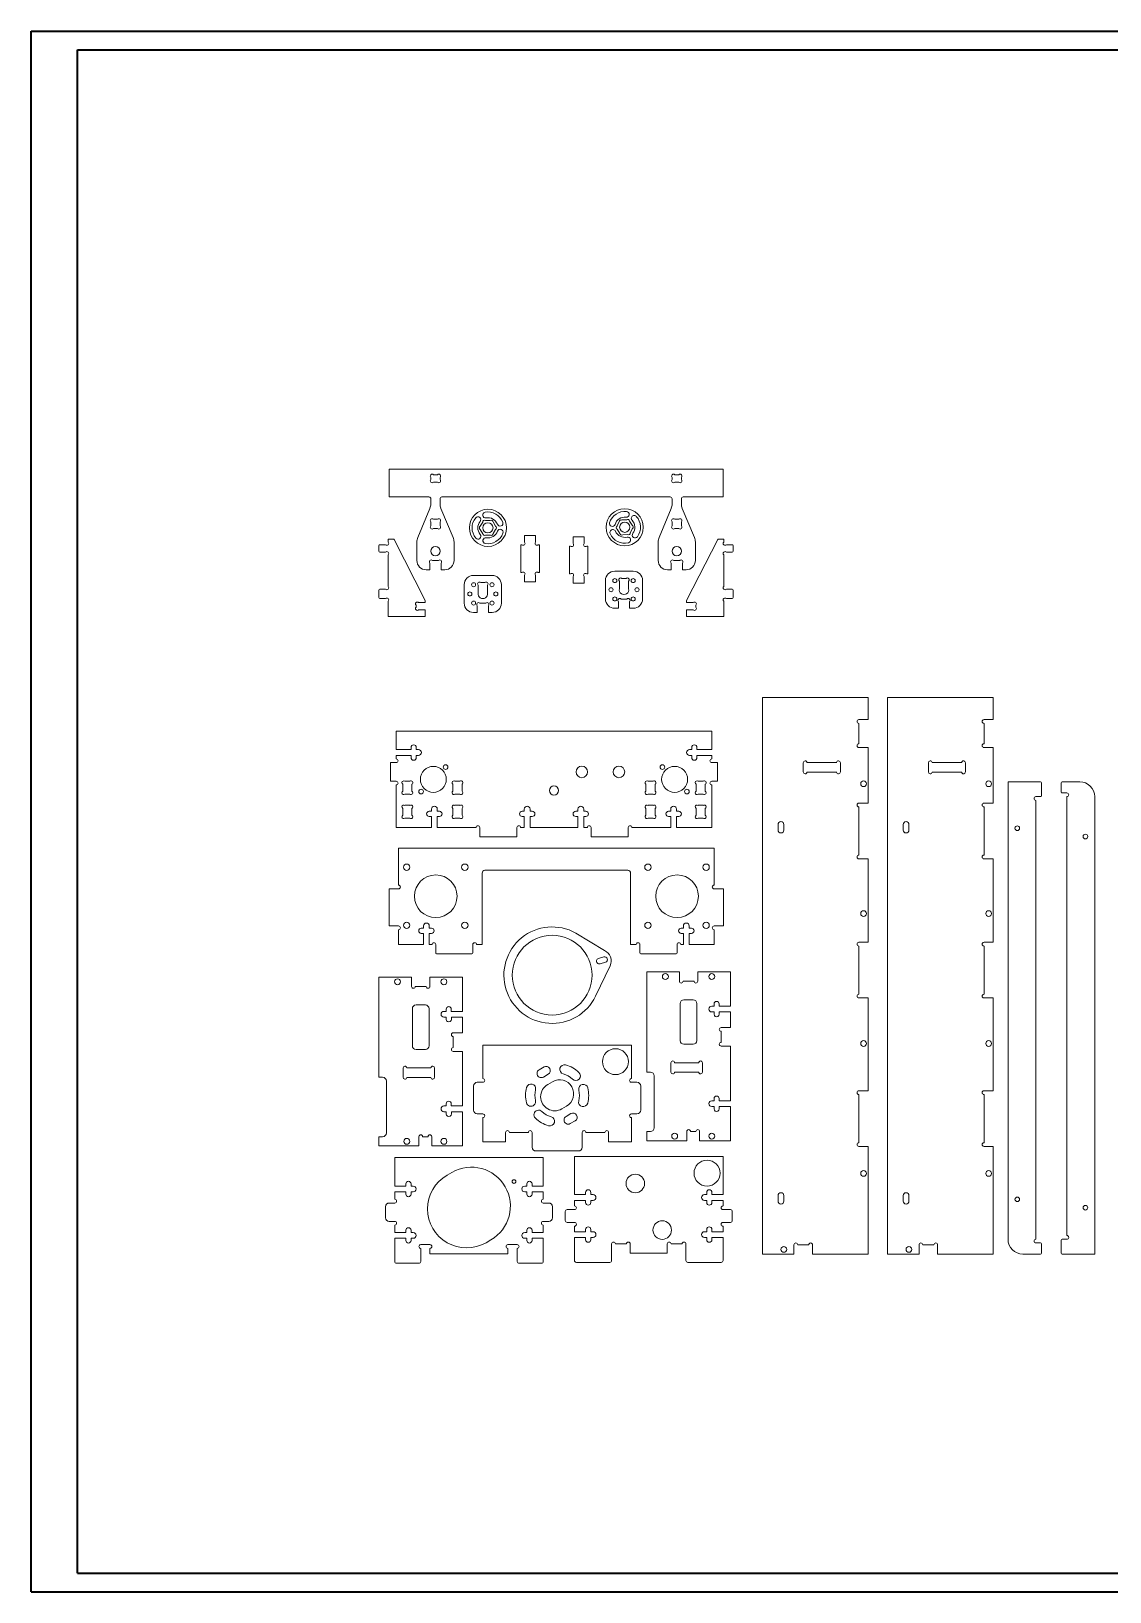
# Model space of a CAD drawing. Header units: millimetres. Extents: x 0 to 1189, y 0 to 841.
# Drawn here: x 0 to 581, y 0 to 841 of the extents above; entities that cross this region are included whole.
import ezdxf

# ---------------------------------------------------------------- set-up
doc = ezdxf.new("R2010")
doc.units = ezdxf.units.MM

msp = doc.modelspace()

# ---------------------------------------------------------------- linework, layer by layer
at = {"color": 7, "linetype": 'Continuous', "lineweight": 40}
for p, q in [((0.08, 0.21), (0.08, 841.21)), ((0.08, 841.21), (1189.08, 841.21)), ((25.08, 10.21), (25.08, 831.21)), ((25.08, 831.21), (1179.08, 831.21)), ((25.08, 10.21), (1179.08, 10.21)), ((0.08, 0.21), (1189.08, 0.21))]:
    msp.add_line(p, q, dxfattribs=at)
at = {"color": 7, "linetype": 'Continuous', "lineweight": 15}
for p, q in [((192.84, 605.2), (192.84, 590.2)), ((372.84, 605.2), (192.84, 605.2)), ((215.34, 600.79), (215.34, 599.61)), ((218.93, 602.2), (216.75, 602.2)), ((216.75, 598.2), (218.93, 598.2)), ((220.34, 599.61), (220.34, 600.79)), ((345.34, 600.79), (345.34, 599.61)), ((348.93, 602.2), (346.75, 602.2)), ((346.75, 598.2), (348.93, 598.2)), ((350.34, 599.61), (350.34, 600.79)), ((372.84, 590.2), (372.84, 605.2)), ((192.84, 590.2), (214.34, 590.2)), ((215.34, 586.4), (215.34, 589.2)), ((220.34, 589.2), (220.34, 586.4)), ((221.34, 590.2), (344.34, 590.2)), ((345.34, 586.4), (345.34, 589.2)), ((350.34, 589.2), (350.34, 586.4)), ((351.34, 590.2), (372.84, 590.2)), ((208.3, 568.31), (214.88, 584.09)), ((220.8, 584.09), (227.38, 568.31)), ((338.3, 568.31), (344.88, 584.09)), ((350.8, 584.09), (357.38, 568.31)), ((215.34, 576.76), (215.34, 574.64)), ((218.9, 578.2), (216.78, 578.2)), ((216.78, 573.2), (218.9, 573.2)), ((220.34, 574.64), (220.34, 576.76)), ((243.28, 576.69), (241.98, 574.41)), ((242, 572.68), (243.33, 570.42)), ((247.39, 577.59), (244.77, 577.57)), ((250.22, 574.48), (248.89, 576.74)), ((248.94, 570.47), (250.24, 572.75)), ((316.81, 576.85), (315.64, 574.52)), ((315.74, 572.79), (317.17, 570.6)), ((320.88, 577.96), (318.26, 577.81)), ((323.86, 574.99), (322.42, 577.18)), ((322.78, 570.92), (323.96, 573.26)), ((345.34, 576.76), (345.34, 574.64)), ((348.9, 578.2), (346.78, 578.2)), ((346.78, 573.2), (348.9, 573.2)), ((350.34, 574.64), (350.34, 576.76)), ((187.38, 560.98), (187.38, 563.98)), ((187.88, 564.48), (190.96, 564.48)), ((192.38, 565.9), (192.38, 567.48)), ((192.38, 567.48), (195.07, 567.48)), ((195.52, 567.21), (212.38, 534.48)), ((207.84, 566), (207.84, 556)), ((227.84, 556), (227.84, 566)), ((244.83, 569.57), (247.45, 569.59)), ((263.82, 564.45), (264.41, 564.45)), ((263.82, 549.45), (263.82, 564.45)), ((265.82, 565.87), (265.82, 569.45)), ((265.82, 569.45), (271.82, 569.45)), ((271.82, 569.45), (271.82, 565.87)), ((273.24, 564.45), (273.82, 564.45)), ((273.82, 564.45), (273.82, 549.45)), ((289.97, 563.75), (289.97, 548.75)), ((290.55, 563.75), (289.97, 563.75)), ((291.97, 568.75), (291.97, 565.17)), ((297.97, 568.75), (291.97, 568.75)), ((297.97, 565.17), (297.97, 568.75)), ((299.97, 563.75), (299.38, 563.75)), ((299.97, 548.75), (299.97, 563.75)), ((318.72, 569.82), (321.34, 569.97)), ((337.84, 566), (337.84, 556)), ((369.99, 567.21), (353.13, 534.48)), ((357.84, 556), (357.84, 566)), ((373.13, 567.48), (370.44, 567.48)), ((373.13, 565.9), (373.13, 567.48)), ((377.63, 564.48), (374.54, 564.48)), ((378.13, 560.98), (378.13, 563.98)), ((190.96, 560.48), (187.88, 560.48)), ((192.38, 541.9), (192.38, 559.07)), ((216.25, 556), (219.43, 556)), ((346.25, 556), (349.43, 556)), ((373.13, 541.9), (373.13, 559.07)), ((374.54, 560.48), (377.63, 560.48)), ((212.84, 551), (214.84, 551)), ((214.84, 551), (214.84, 554.59)), ((220.84, 554.59), (220.84, 551)), ((220.84, 551), (222.84, 551)), ((238.35, 547.98), (248.35, 547.98)), ((264.41, 549.45), (263.82, 549.45)), ((265.82, 544.45), (265.82, 548.04)), ((271.82, 548.04), (271.82, 544.45)), ((273.82, 549.45), (273.24, 549.45)), ((289.97, 548.75), (290.55, 548.75)), ((291.97, 547.34), (291.97, 543.75)), ((297.97, 543.75), (297.97, 547.34)), ((299.38, 548.75), (299.97, 548.75)), ((314.41, 550.21), (324.41, 550.21)), ((342.84, 551), (344.84, 551)), ((344.84, 551), (344.84, 554.59)), ((350.84, 554.59), (350.84, 551)), ((350.84, 551), (352.84, 551)), ((187.38, 535.98), (187.38, 539.98)), ((187.88, 540.48), (190.96, 540.48)), ((233.35, 532.98), (233.35, 542.98)), ((240.85, 542.67), (240.85, 538.49)), ((244.44, 544.08), (242.27, 544.08)), ((245.85, 538.49), (245.85, 542.67)), ((253.35, 542.98), (253.35, 532.98)), ((271.82, 544.45), (265.82, 544.45)), ((291.97, 543.75), (297.97, 543.75)), ((309.41, 535.21), (309.41, 545.21)), ((316.91, 544.9), (316.91, 540.71)), ((320.5, 546.31), (318.33, 546.31)), ((321.91, 540.71), (321.91, 544.9)), ((329.41, 545.21), (329.41, 535.21)), ((377.63, 540.48), (374.54, 540.48)), ((378.13, 535.98), (378.13, 539.98)), ((190.96, 535.48), (187.88, 535.48)), ((192.38, 525.78), (192.38, 534.07)), ((207.38, 530.8), (207.38, 531.87)), ((208.79, 533.28), (212.38, 533.28)), ((212.38, 534.48), (212.38, 533.28)), ((240.35, 531.57), (240.35, 527.98)), ((244.94, 532.98), (241.77, 532.98)), ((246.35, 527.98), (246.35, 531.57)), ((316.41, 530.21), (314.41, 530.21)), ((316.41, 533.8), (316.41, 530.21)), ((321, 535.21), (317.83, 535.21)), ((322.41, 530.21), (322.41, 533.8)), ((324.41, 530.21), (322.41, 530.21)), ((353.13, 534.48), (353.13, 533.28)), ((356.72, 533.28), (353.13, 533.28)), ((358.13, 530.8), (358.13, 531.87)), ((373.13, 525.78), (373.13, 534.07)), ((374.54, 535.48), (377.63, 535.48)), ((192.38, 525.78), (212.38, 525.78)), ((208.79, 529.38), (212.38, 529.38)), ((212.38, 529.38), (212.38, 525.78)), ((240.35, 527.98), (238.35, 527.98)), ((248.35, 527.98), (246.35, 527.98)), ((353.13, 529.38), (353.13, 525.78)), ((356.72, 529.38), (353.13, 529.38)), ((373.13, 525.78), (353.13, 525.78)), ((393.97, 482.21), (393.97, 182.21)), ((450.97, 482.21), (393.97, 482.21)), ((450.97, 470.21), (450.97, 482.21)), ((461.36, 482.21), (461.36, 182.21)), ((518.36, 482.21), (461.36, 482.21)), ((518.36, 470.21), (518.36, 482.21)), ((196.7, 464.04), (196.7, 454.04)), ((366.7, 464.04), (196.7, 464.04)), ((366.7, 454.04), (366.7, 464.04)), ((450.97, 470.21), (445.97, 470.21)), ((445.97, 468.21), (445.97, 457.21)), ((518.36, 470.21), (513.36, 470.21)), ((513.36, 468.21), (513.36, 457.21)), ((204.7, 455.24), (204.7, 454.04)), ((207.5, 454.04), (207.5, 455.24)), ((355.9, 455.24), (355.9, 454.04)), ((358.7, 454.04), (358.7, 455.24)), ((445.97, 455.21), (450.97, 455.21)), ((450.97, 425.21), (450.97, 455.21)), ((513.36, 455.21), (518.36, 455.21)), ((518.36, 425.21), (518.36, 455.21)), ((193.7, 447.04), (193.7, 437.04)), ((196.7, 447.04), (193.7, 447.04)), ((204.7, 454.04), (196.7, 454.04)), ((196.7, 450.94), (196.7, 449.04)), ((196.7, 450.94), (204.7, 450.94)), ((204.7, 450.94), (204.7, 449.74)), ((208.7, 454.04), (207.5, 454.04)), ((207.5, 449.74), (207.5, 450.94)), ((207.5, 450.94), (208.7, 450.94)), ((355.9, 454.04), (354.7, 454.04)), ((354.7, 450.94), (355.9, 450.94)), ((355.9, 450.94), (355.9, 449.74)), ((366.7, 454.04), (358.7, 454.04)), ((358.7, 449.74), (358.7, 450.94)), ((358.7, 450.94), (366.7, 450.94)), ((366.7, 449.04), (366.7, 450.94)), ((369.7, 447.04), (366.7, 447.04)), ((369.7, 437.04), (369.7, 447.04)), ((415.97, 447.01), (415.97, 442.01)), ((433.98, 447.11), (417.97, 447.11)), ((435.97, 442.01), (435.97, 447.01)), ((483.36, 447.01), (483.36, 442.01)), ((501.36, 447.11), (485.35, 447.11)), ((503.36, 442.01), (503.36, 447.01)), ((417.97, 441.91), (433.98, 441.91)), ((485.35, 441.91), (501.36, 441.91)), ((193.7, 437.04), (196.7, 437.04)), ((196.7, 435.04), (196.7, 412.04)), ((200.2, 431.66), (200.2, 435.41)), ((201.36, 437.04), (204.04, 437.04)), ((204.04, 430.04), (201.36, 430.04)), ((205.2, 435.41), (205.2, 431.66)), ((227.2, 431.66), (227.2, 435.41)), ((228.36, 437.04), (231.04, 437.04)), ((231.04, 430.04), (228.36, 430.04)), ((232.2, 435.41), (232.2, 431.66)), ((331.2, 431.66), (331.2, 435.41)), ((332.36, 437.04), (335.04, 437.04)), ((335.04, 430.04), (332.36, 430.04)), ((336.2, 435.41), (336.2, 431.66)), ((358.2, 431.66), (358.2, 435.41)), ((359.36, 437.04), (362.04, 437.04)), ((362.04, 430.04), (359.36, 430.04)), ((363.2, 435.41), (363.2, 431.66)), ((366.7, 437.04), (369.7, 437.04)), ((366.7, 412.04), (366.7, 435.04)), ((543.79, 436.71), (526.29, 436.71)), ((526.29, 436.71), (526.29, 190.21)), ((544.29, 429.21), (544.29, 436.21)), ((554.97, 436.21), (554.97, 431.21)), ((564.97, 436.71), (555.47, 436.71)), ((555.47, 430.71), (557.97, 430.71)), ((200.2, 418.66), (200.2, 422.41)), ((201.36, 424.04), (204.04, 424.04)), ((205.2, 422.41), (205.2, 418.66)), ((215.7, 420.84), (214.5, 420.84)), ((215.7, 422.04), (215.7, 420.84)), ((218.8, 420.84), (218.8, 422.04)), ((220, 420.84), (218.8, 420.84)), ((227.2, 418.66), (227.2, 422.41)), ((228.36, 424.04), (231.04, 424.04)), ((232.2, 422.41), (232.2, 418.66)), ((265.7, 420.84), (264.5, 420.84)), ((265.7, 422.04), (265.7, 420.84)), ((268.8, 420.84), (268.8, 422.04)), ((270, 420.84), (268.8, 420.84)), ((294.6, 420.84), (293.4, 420.84)), ((294.6, 422.04), (294.6, 420.84)), ((297.7, 420.84), (297.7, 422.04)), ((298.9, 420.84), (297.7, 420.84)), ((331.2, 418.66), (331.2, 422.41)), ((332.36, 424.04), (335.04, 424.04)), ((336.2, 422.41), (336.2, 418.66)), ((344.6, 420.84), (343.4, 420.84)), ((344.6, 422.04), (344.6, 420.84)), ((347.7, 420.84), (347.7, 422.04)), ((348.9, 420.84), (347.7, 420.84)), ((358.2, 418.66), (358.2, 422.41)), ((359.36, 424.04), (362.04, 424.04)), ((363.2, 422.41), (363.2, 418.66)), ((450.97, 425.21), (445.97, 425.21)), ((445.97, 423.21), (445.97, 397.21)), ((518.36, 425.21), (513.36, 425.21)), ((513.36, 423.21), (513.36, 397.21)), ((541.29, 428.71), (543.79, 428.71)), ((541.29, 190.21), (541.29, 426.71)), ((557.97, 428.71), (557.97, 192.21)), ((572.97, 182.21), (572.97, 428.71)), ((204.04, 417.04), (201.36, 417.04)), ((214.5, 418.04), (215.7, 418.04)), ((215.7, 418.04), (215.7, 412.04)), ((218.8, 412.04), (218.8, 418.04)), ((218.8, 418.04), (220, 418.04)), ((231.04, 417.04), (228.36, 417.04)), ((264.5, 418.04), (265.7, 418.04)), ((265.7, 418.04), (265.7, 412.04)), ((268.8, 412.04), (268.8, 418.04)), ((268.8, 418.04), (270, 418.04)), ((293.4, 418.04), (294.6, 418.04)), ((294.6, 418.04), (294.6, 412.04)), ((297.7, 412.04), (297.7, 418.04)), ((297.7, 418.04), (298.9, 418.04)), ((335.04, 417.04), (332.36, 417.04)), ((343.4, 418.04), (344.6, 418.04)), ((344.6, 418.04), (344.6, 412.04)), ((347.7, 412.04), (347.7, 418.04)), ((347.7, 418.04), (348.9, 418.04)), ((362.04, 417.04), (359.36, 417.04)), ((402.42, 413.71), (402.42, 410.71)), ((405.52, 410.71), (405.52, 413.71)), ((469.81, 413.71), (469.81, 410.71)), ((472.91, 410.71), (472.91, 413.71)), ((196.7, 412.04), (215.7, 412.04)), ((218.8, 412.04), (239.7, 412.04)), ((241.7, 412.04), (241.7, 407.04)), ((241.7, 407.04), (261.7, 407.04)), ((261.7, 407.04), (261.7, 412.04)), ((263.7, 412.04), (265.7, 412.04)), ((268.8, 412.04), (294.6, 412.04)), ((297.7, 412.04), (299.7, 412.04)), ((301.7, 412.04), (301.7, 407.04)), ((301.7, 407.04), (321.7, 407.04)), ((321.7, 407.04), (321.7, 412.04)), ((323.7, 412.04), (344.6, 412.04)), ((347.7, 412.04), (366.7, 412.04)), ((197.98, 401.02), (197.98, 381.02)), ((367.98, 401.02), (197.98, 401.02)), ((367.98, 381.02), (367.98, 401.02)), ((242.98, 387.52), (242.98, 349.02)), ((321.48, 389.02), (244.48, 389.02)), ((322.98, 349.02), (322.98, 387.52)), ((445.97, 395.21), (450.97, 395.21)), ((450.97, 350.21), (450.97, 395.21)), ((513.36, 395.21), (518.36, 395.21)), ((518.36, 350.21), (518.36, 395.21)), ((192.98, 379.02), (192.98, 359.02)), ((197.98, 379.02), (192.98, 379.02)), ((372.98, 379.02), (367.98, 379.02)), ((372.98, 359.02), (372.98, 379.02)), ((192.98, 359.02), (197.98, 359.02)), ((197.98, 357.02), (197.98, 349.02)), ((211.43, 357.82), (210.23, 357.82)), ((210.23, 355.02), (211.43, 355.02)), ((211.43, 359.02), (211.43, 357.82)), ((211.43, 355.02), (211.43, 349.02)), ((214.53, 357.82), (214.53, 359.02)), ((215.73, 357.82), (214.53, 357.82)), ((214.53, 349.02), (214.53, 355.02)), ((214.53, 355.02), (215.73, 355.02)), ((308.85, 345.74), (293.38, 355.2)), ((351.43, 357.82), (350.23, 357.82)), ((350.23, 355.02), (351.43, 355.02)), ((351.43, 359.02), (351.43, 357.82)), ((351.43, 355.02), (351.43, 349.02)), ((354.53, 357.82), (354.53, 359.02)), ((355.73, 357.82), (354.53, 357.82)), ((354.53, 349.02), (354.53, 355.02)), ((354.53, 355.02), (355.73, 355.02)), ((367.98, 359.02), (372.98, 359.02)), ((367.98, 349.02), (367.98, 357.02)), ((197.98, 349.02), (211.43, 349.02)), ((214.53, 349.02), (215.98, 349.02)), ((217.98, 349.02), (217.98, 344.52)), ((237.98, 344.52), (237.98, 349.02)), ((239.98, 349.02), (242.98, 349.02)), ((322.98, 349.02), (325.98, 349.02)), ((327.98, 349.02), (327.98, 344.52)), ((347.98, 344.52), (347.98, 349.02)), ((349.98, 349.02), (351.43, 349.02)), ((354.53, 349.02), (367.98, 349.02)), ((450.97, 350.21), (445.97, 350.21)), ((445.97, 348.21), (445.97, 322.21)), ((518.36, 350.21), (513.36, 350.21)), ((513.36, 348.21), (513.36, 322.21)), ((218.48, 344.02), (237.48, 344.02)), ((304.13, 321.24), (311.99, 337.59)), ((308.55, 342.34), (305.68, 341.48)), ((306.53, 338.61), (309.41, 339.46)), ((328.48, 344.02), (347.48, 344.02)), ((187.4, 331.46), (187.4, 277.46)), ((204.95, 331.46), (187.4, 331.46)), ((204.95, 326.46), (204.95, 331.46)), ((214.85, 331.46), (214.85, 326.46)), ((232.4, 331.46), (214.85, 331.46)), ((232.4, 313.01), (232.4, 331.46)), ((331.7, 334.27), (331.7, 280.27)), ((349.25, 334.27), (331.7, 334.27)), ((349.25, 329.27), (349.25, 334.27)), ((357.15, 329.27), (351.25, 329.27)), ((359.15, 334.27), (359.15, 329.27)), ((376.7, 334.27), (359.15, 334.27)), ((376.7, 315.82), (376.7, 334.27)), ((212.85, 326.46), (206.95, 326.46)), ((445.97, 320.21), (450.97, 320.21)), ((450.97, 270.21), (450.97, 320.21)), ((513.36, 320.21), (518.36, 320.21)), ((518.36, 270.21), (518.36, 320.21)), ((205.4, 314.46), (205.4, 294.46)), ((212.4, 316.46), (207.4, 316.46)), ((214.4, 294.46), (214.4, 314.46)), ((223.6, 313.01), (222.4, 313.01)), ((223.6, 314.21), (223.6, 313.01)), ((226.34, 313.01), (226.34, 314.21)), ((232.4, 313.01), (226.34, 313.01)), ((349.7, 317.27), (349.7, 297.27)), ((356.7, 319.27), (351.7, 319.27)), ((358.7, 297.27), (358.7, 317.27)), ((367.9, 315.82), (366.7, 315.82)), ((366.7, 312.72), (367.9, 312.72)), ((367.9, 317.02), (367.9, 315.82)), ((367.9, 312.72), (367.9, 311.51)), ((370.64, 315.82), (370.64, 317.02)), ((376.7, 315.82), (370.64, 315.82)), ((370.7, 312.72), (376.7, 312.72)), ((370.7, 311.53), (370.7, 312.72)), ((376.7, 304.27), (376.7, 312.72)), ((222.4, 309.91), (223.6, 309.91)), ((223.6, 309.91), (223.6, 308.69)), ((226.4, 308.71), (226.4, 309.91)), ((226.4, 309.91), (232.4, 309.91)), ((232.4, 301.46), (232.4, 309.91)), ((376.7, 304.27), (371.7, 304.27)), ((232.4, 301.46), (227.4, 301.46)), ((227.4, 299.46), (227.4, 293.46)), ((243.39, 294.77), (243.39, 276.77)), ((323.39, 294.77), (243.39, 294.77)), ((323.39, 276.77), (323.39, 294.77)), ((351.7, 295.27), (356.7, 295.27)), ((371.7, 302.27), (371.7, 296.27)), ((207.4, 292.46), (212.4, 292.46)), ((227.4, 291.46), (232.4, 291.46)), ((232.4, 262.01), (232.4, 291.46)), ((371.7, 294.27), (376.7, 294.27)), ((376.7, 264.82), (376.7, 294.27)), ((200.4, 277.46), (200.4, 282.46)), ((215.41, 282.51), (202.4, 282.51)), ((217.4, 282.46), (217.4, 277.46)), ((276.32, 283.03), (273.72, 281.53)), ((275.97, 277.63), (278.57, 279.13)), ((333.7, 280.27), (331.7, 280.27)), ((335.7, 250.27), (335.7, 278.27)), ((344.7, 280.27), (344.7, 285.27)), ((359.7, 285.32), (346.7, 285.32)), ((346.7, 280.22), (359.7, 280.22)), ((361.7, 285.27), (361.7, 280.27)), ((189.4, 277.46), (187.4, 277.46)), ((191.4, 247.46), (191.4, 275.46)), ((202.4, 277.41), (215.41, 277.41)), ((238.39, 272.77), (238.39, 259.77)), ((243.39, 274.77), (240.39, 274.77)), ((280.89, 275.1), (278.29, 273.6)), ((326.39, 274.77), (323.39, 274.77)), ((328.39, 259.77), (328.39, 272.77)), ((450.97, 270.21), (445.97, 270.21)), ((518.36, 270.21), (513.36, 270.21)), ((223.6, 262.01), (222.4, 262.01)), ((223.6, 263.21), (223.6, 262.01)), ((226.34, 262.01), (226.34, 263.21)), ((232.4, 262.01), (226.34, 262.01)), ((285.89, 260.44), (288.49, 261.94)), ((367.9, 264.82), (366.7, 264.82)), ((366.7, 261.72), (367.9, 261.72)), ((367.9, 266.02), (367.9, 264.82)), ((367.9, 261.72), (367.9, 260.51)), ((370.64, 264.82), (370.64, 266.02)), ((376.7, 264.82), (370.64, 264.82)), ((370.7, 260.53), (370.7, 261.72)), ((370.7, 261.72), (376.7, 261.72)), ((376.7, 243.27), (376.7, 261.72)), ((445.97, 268.21), (445.97, 242.21)), ((513.36, 268.21), (513.36, 242.21)), ((222.4, 258.91), (223.6, 258.91)), ((223.6, 258.91), (223.6, 257.69)), ((226.4, 257.71), (226.4, 258.91)), ((226.4, 258.91), (232.4, 258.91)), ((232.4, 240.46), (232.4, 258.91)), ((240.39, 257.77), (243.39, 257.77)), ((243.39, 255.77), (243.39, 242.77)), ((290.82, 257.91), (288.22, 256.41)), ((290.47, 252.52), (293.07, 254.02)), ((323.39, 257.77), (326.39, 257.77)), ((323.39, 242.77), (323.39, 255.77)), ((187.4, 245.46), (187.4, 240.46)), ((187.4, 245.46), (189.4, 245.46)), ((208.95, 240.46), (208.95, 245.46)), ((210.95, 245.46), (213.85, 245.46)), ((215.85, 245.46), (215.85, 240.46)), ((255.64, 247.77), (255.64, 242.77)), ((267.89, 247.77), (257.64, 247.77)), ((269.89, 247.77), (269.89, 239.77)), ((296.89, 239.77), (296.89, 247.77)), ((309.14, 247.77), (298.89, 247.77)), ((311.14, 242.77), (311.14, 247.77)), ((331.7, 248.27), (331.7, 243.27)), ((331.7, 248.27), (333.7, 248.27)), ((353.25, 243.27), (353.25, 248.27)), ((355.25, 248.27), (358.15, 248.27)), ((360.15, 248.27), (360.15, 243.27)), ((187.4, 240.46), (208.95, 240.46)), ((215.85, 240.46), (232.4, 240.46)), ((243.39, 242.77), (255.64, 242.77)), ((271.89, 237.77), (294.89, 237.77)), ((311.14, 242.77), (323.39, 242.77)), ((331.7, 243.27), (353.25, 243.27)), ((360.15, 243.27), (376.7, 243.27)), ((445.97, 240.21), (450.97, 240.21)), ((450.97, 182.21), (450.97, 240.21)), ((513.36, 240.21), (518.36, 240.21)), ((518.36, 182.21), (518.36, 240.21)), ((275.9, 234.28), (195.9, 234.28)), ((195.9, 234.28), (195.9, 218.83)), ((275.9, 218.83), (275.9, 234.28)), ((372.75, 234.71), (292.75, 234.71)), ((292.75, 234.71), (292.75, 214.26)), ((372.75, 214.26), (372.75, 234.71)), ((201.9, 218.83), (195.9, 218.83)), ((201.9, 220.03), (201.9, 218.83)), ((204.7, 218.83), (204.7, 220.03)), ((205.9, 218.83), (204.7, 218.83)), ((226.7, 226.22), (224.1, 224.72)), ((267.1, 218.83), (265.9, 218.83)), ((267.1, 220.03), (267.1, 218.83)), ((269.9, 218.83), (269.9, 220.03)), ((275.9, 218.83), (269.9, 218.83)), ((195.9, 215.73), (195.9, 211.73)), ((195.9, 215.73), (201.9, 215.73)), ((201.9, 215.73), (201.9, 214.53)), ((204.7, 215.73), (205.9, 215.73)), ((204.7, 214.53), (204.7, 215.73)), ((265.9, 215.73), (267.1, 215.73)), ((267.1, 215.73), (267.1, 214.53)), ((269.9, 215.73), (275.9, 215.73)), ((269.9, 214.53), (269.9, 215.73)), ((275.9, 211.73), (275.9, 215.73)), ((298.75, 214.26), (292.75, 214.26)), ((292.75, 211.16), (298.75, 211.16)), ((292.75, 211.16), (292.75, 208.16)), ((298.75, 215.46), (298.75, 214.26)), ((298.75, 211.16), (298.75, 209.96)), ((301.55, 214.26), (301.55, 215.46)), ((302.75, 214.26), (301.55, 214.26)), ((301.55, 209.96), (301.55, 211.16)), ((301.55, 211.16), (302.75, 211.16)), ((363.95, 214.26), (362.75, 214.26)), ((362.75, 211.16), (363.95, 211.16)), ((363.95, 215.46), (363.95, 214.26)), ((363.95, 211.16), (363.95, 209.96)), ((366.75, 214.26), (366.75, 215.46)), ((372.75, 214.26), (366.75, 214.26)), ((366.75, 209.96), (366.75, 211.16)), ((366.75, 211.16), (372.75, 211.16)), ((372.75, 208.16), (372.75, 211.16)), ((402.42, 213.71), (402.42, 210.71)), ((405.52, 210.71), (405.52, 213.71)), ((469.81, 213.71), (469.81, 210.71)), ((472.91, 210.71), (472.91, 213.71)), ((190.9, 201.83), (190.9, 207.73)), ((192.9, 209.73), (195.9, 209.73)), ((275.9, 209.73), (278.9, 209.73)), ((280.9, 207.73), (280.9, 201.83)), ((287.75, 205.16), (287.75, 200.26)), ((292.75, 206.16), (288.75, 206.16)), ((376.75, 206.16), (372.75, 206.16)), ((377.75, 200.26), (377.75, 205.16)), ((195.9, 199.83), (192.9, 199.83)), ((195.9, 197.83), (195.9, 193.83)), ((201.9, 193.83), (195.9, 193.83)), ((201.9, 195.03), (201.9, 193.83)), ((204.7, 193.83), (204.7, 195.03)), ((205.9, 193.83), (204.7, 193.83)), ((267.1, 193.83), (265.9, 193.83)), ((267.1, 195.03), (267.1, 193.83)), ((269.9, 193.83), (269.9, 195.03)), ((275.9, 193.83), (269.9, 193.83)), ((278.9, 199.83), (275.9, 199.83)), ((275.9, 193.83), (275.9, 197.83)), ((288.75, 199.26), (292.75, 199.26)), ((292.75, 197.26), (292.75, 194.26)), ((298.75, 194.26), (292.75, 194.26)), ((298.75, 195.46), (298.75, 194.26)), ((301.55, 194.26), (301.55, 195.46)), ((302.75, 194.26), (301.55, 194.26)), ((363.95, 194.26), (362.75, 194.26)), ((363.95, 195.46), (363.95, 194.26)), ((366.75, 194.26), (366.75, 195.46)), ((372.75, 194.26), (366.75, 194.26)), ((372.75, 199.26), (376.75, 199.26)), ((372.75, 194.26), (372.75, 197.26)), ((195.9, 190.73), (195.9, 178.28)), ((195.9, 190.73), (201.9, 190.73)), ((201.9, 190.73), (201.9, 189.53)), ((204.7, 190.73), (205.9, 190.73)), ((204.7, 189.53), (204.7, 190.73)), ((214.9, 187.28), (209.9, 187.28)), ((209.9, 185.28), (209.9, 178.28)), ((214.9, 182.28), (214.9, 185.28)), ((245.1, 188.34), (247.7, 189.84)), ((261.9, 187.28), (256.9, 187.28)), ((256.9, 185.28), (256.9, 182.28)), ((261.9, 178.28), (261.9, 185.28)), ((265.9, 190.73), (267.1, 190.73)), ((267.1, 190.73), (267.1, 189.53)), ((269.9, 189.53), (269.9, 190.73)), ((269.9, 190.73), (275.9, 190.73)), ((275.9, 178.28), (275.9, 190.73)), ((292.75, 191.16), (298.75, 191.16)), ((292.75, 191.16), (292.75, 178.71)), ((298.75, 191.16), (298.75, 189.96)), ((301.55, 189.96), (301.55, 191.16)), ((301.55, 191.16), (302.75, 191.16)), ((312.75, 178.71), (312.75, 187.71)), ((314.75, 187.71), (320.75, 187.71)), ((322.75, 187.71), (322.75, 182.71)), ((342.75, 182.71), (342.75, 187.71)), ((344.75, 187.71), (350.75, 187.71)), ((352.75, 187.71), (352.75, 178.71)), ((362.75, 191.16), (363.95, 191.16)), ((363.95, 191.16), (363.95, 189.96)), ((366.75, 189.96), (366.75, 191.16)), ((366.75, 191.16), (372.75, 191.16)), ((372.75, 178.71), (372.75, 191.16)), ((410.97, 187.21), (410.97, 182.21)), ((418.97, 187.21), (412.97, 187.21)), ((420.97, 182.21), (420.97, 187.21)), ((478.36, 187.21), (478.36, 182.21)), ((486.36, 187.21), (480.36, 187.21)), ((488.36, 182.21), (488.36, 187.21)), ((543.79, 188.21), (541.29, 188.21)), ((544.29, 182.71), (544.29, 187.71)), ((554.97, 189.71), (554.97, 182.71)), ((557.97, 190.21), (555.47, 190.21)), ((208.9, 177.28), (196.9, 177.28)), ((214.9, 182.28), (256.9, 182.28)), ((274.9, 177.28), (262.9, 177.28)), ((293.75, 177.71), (311.75, 177.71)), ((322.75, 182.71), (342.75, 182.71)), ((353.75, 177.71), (371.75, 177.71)), ((393.97, 182.21), (410.97, 182.21)), ((420.97, 182.21), (450.97, 182.21)), ((461.36, 182.21), (478.36, 182.21)), ((488.36, 182.21), (518.36, 182.21)), ((534.29, 182.21), (543.79, 182.21)), ((555.47, 182.21), (572.97, 182.21))]:
    msp.add_line(p, q, dxfattribs=at)
for centre, radius in [((246.11, 573.58), 10), ((319.8, 573.89), 10), ((246.11, 573.58), 2.75), ((319.8, 573.89), 2.75), ((217.84, 561), 2.5), ((347.84, 561), 2.5), ((236.35, 537.98), 1.1), ((238.4, 542.93), 1.1), ((248.3, 542.93), 1.1), ((250.35, 537.98), 1.1), ((312.41, 540.21), 1.1), ((314.46, 545.16), 1.1), ((324.36, 545.16), 1.1), ((326.41, 540.21), 1.1), ((238.4, 533.03), 1.1), ((248.3, 533.03), 1.1), ((314.46, 535.26), 1.1), ((324.36, 535.26), 1.1), ((223.31, 444.65), 1.25), ((340.09, 444.65), 1.25), ((216.7, 438.04), 7), ((296.7, 442.04), 3.1), ((316.7, 442.04), 3.1), ((346.7, 438.04), 7), ((210.09, 431.43), 1.25), ((281.7, 432.04), 2.5), ((353.31, 431.43), 1.25), ((448.47, 435.68), 1.55), ((515.86, 435.68), 1.55), ((531.29, 411.71), 1.25), ((567.97, 407.21), 1.25), ((202.33, 390.67), 1.75), ((233.63, 390.67), 1.75), ((332.33, 390.67), 1.75), ((363.63, 390.67), 1.75), ((217.98, 375.02), 11.5), ((347.98, 375.02), 11.5), ((448.47, 365.68), 1.55), ((515.86, 365.68), 1.55), ((202.33, 359.37), 1.75), ((233.63, 359.37), 1.75), ((280.7, 332.5), 21.5), ((332.33, 359.37), 1.75), ((363.63, 359.37), 1.75), ((197.4, 328.96), 1.6), ((222.4, 328.96), 1.6), ((341.7, 331.77), 1.6), ((366.7, 331.77), 1.6), ((448.47, 295.68), 1.55), ((515.86, 295.68), 1.55), ((314.79, 285.9), 7), ((202.4, 242.96), 1.6), ((222.4, 242.96), 1.6), ((346.7, 245.77), 1.6), ((366.7, 245.77), 1.6), ((364.14, 225.83), 7), ((448.47, 225.68), 1.55), ((515.86, 225.68), 1.55), ((260.15, 221.28), 1), ((325.5, 220.26), 5), ((531.29, 211.71), 1.25), ((567.97, 207.21), 1.25), ((340, 195.15), 5), ((405.52, 184.71), 1.55), ((472.91, 184.71), 1.55)]:
    msp.add_circle(centre, radius, dxfattribs=at)
for centre, radius, start, end in [((216.05, 601.49), 1, 45, 225), ((216.05, 598.91), 1, 135, 315), ((219.63, 601.49), 1, 315, 135), ((219.63, 598.91), 1, 225, 45), ((346.05, 601.49), 1, 45, 225), ((346.05, 598.91), 1, 135, 315), ((349.63, 601.49), 1, 315, 135), ((349.63, 598.91), 1, 225, 45), ((214.34, 589.2), 1, 0, 90), ((221.34, 589.2), 1, 90, 180), ((344.34, 589.2), 1, 0, 90), ((351.34, 589.2), 1, 90, 180), ((209.34, 586.4), 6, 337.38014, 0), ((226.34, 586.4), 6, 180, 202.61986), ((244.84, 580.46), 1.55, 100.45509, 280.45509), ((246.11, 573.58), 8.55, 20.45509, 100.45509), ((319.8, 573.89), 8.55, 83.29758, 163.29758), ((320.62, 580.84), 1.55, 263.29758, 83.29758), ((339.34, 586.4), 6, 337.38014, 0), ((356.34, 586.4), 6, 180, 202.61986), ((216.06, 577.48), 1.02, 45, 225), ((216.06, 573.92), 1.02, 135, 315), ((219.62, 577.48), 1.02, 315, 135), ((219.62, 573.92), 1.02, 225, 45), ((246.11, 573.58), 8.55, 140.45509, 220.45509), ((240.71, 578.04), 1.55, 320.45509, 140.45509), ((246.11, 573.58), 5.45, 140.45509, 220.45509), ((242.49, 573.55), 1, 120.45509, 240.45509), ((244.28, 576.7), 1, 60.45509, 180.45509), ((246.11, 573.58), 5.45, 20.45509, 100.45509), ((247.89, 576.73), 1, 0.45509, 120.45509), ((249.73, 573.61), 1, 300.45509, 60.45509), ((252.67, 576.03), 1.55, 200.45509, 20.45509), ((252.71, 571.24), 1.55, 340.45509, 160.45509), ((313.09, 575.9), 1.55, 163.29758, 343.29758), ((313.37, 571.12), 1.55, 23.29758, 203.29758), ((319.8, 573.89), 5.45, 83.29758, 163.29758), ((316.19, 573.68), 1, 123.29758, 243.29758), ((317.81, 576.91), 1, 63.29758, 183.29758), ((321.43, 577.12), 1, 3.29758, 123.29758), ((324.89, 578.69), 1.55, 43.29758, 223.29758), ((319.8, 573.89), 5.45, 323.29758, 43.29758), ((323.41, 574.1), 1, 303.29758, 63.29758), ((319.8, 573.89), 8.55, 323.29758, 43.29758), ((346.06, 577.48), 1.02, 45, 225), ((346.06, 573.92), 1.02, 135, 315), ((349.62, 577.48), 1.02, 315, 135), ((349.62, 573.92), 1.02, 225, 45), ((187.88, 563.98), 0.5, 90, 180), ((191.67, 565.19), 1, 225, 45), ((195.07, 566.98), 0.5, 27.25533, 90), ((213.84, 566), 6, 157.38014, 180), ((221.84, 566), 6, 0, 22.61986), ((240.78, 569.04), 1.55, 220.45509, 40.45509), ((244.33, 570.43), 1, 180.45509, 300.45509), ((244.95, 566.68), 1.55, 80.45509, 260.45509), ((246.11, 573.58), 8.55, 260.45509, 340.45509), ((246.11, 573.58), 5.45, 260.45509, 340.45509), ((247.94, 570.46), 1, 240.45509, 0.45509), ((265.12, 565.16), 1, 225, 45), ((272.53, 565.16), 1, 135, 315), ((291.26, 564.46), 1, 225, 45), ((298.67, 564.46), 1, 135, 315), ((319.8, 573.89), 8.55, 203.29758, 283.29758), ((319.8, 573.89), 5.45, 203.29758, 283.29758), ((318.17, 570.65), 1, 183.29758, 303.29758), ((321.41, 567.08), 1.55, 283.29758, 103.29758), ((321.79, 570.86), 1, 243.29758, 3.29758), ((325.41, 569.7), 1.55, 143.29758, 323.29758), ((343.84, 566), 6, 157.38014, 180), ((351.84, 566), 6, 0, 22.61986), ((370.44, 566.98), 0.5, 90, 152.74467), ((373.84, 565.19), 1, 135, 315), ((377.63, 563.98), 0.5, 0, 90), ((187.88, 560.98), 0.5, 180, 270), ((191.67, 559.77), 1, 315, 135), ((212.84, 556), 5, 180, 270), ((215.55, 555.29), 1, 45, 225), ((220.13, 555.29), 1, 315, 135), ((222.84, 556), 5, 270, 0), ((342.84, 556), 5, 180, 270), ((345.55, 555.29), 1, 45, 225), ((350.13, 555.29), 1, 315, 135), ((352.84, 556), 5, 270, 0), ((373.84, 559.77), 1, 45, 225), ((377.63, 560.98), 0.5, 270, 0), ((238.35, 542.98), 5, 90, 180), ((248.35, 542.98), 5, 0, 90), ((265.12, 548.75), 1, 315, 135), ((272.53, 548.75), 1, 45, 225), ((291.26, 548.04), 1, 315, 135), ((298.67, 548.04), 1, 45, 225), ((314.41, 545.21), 5, 90, 180), ((324.41, 545.21), 5, 0, 90), ((187.88, 539.98), 0.5, 90, 180), ((191.67, 541.19), 1, 225, 45), ((241.56, 543.38), 1, 45, 225), ((243.35, 537.98), 2.55, 168.63512, 11.36488), ((245.15, 543.38), 1, 315, 135), ((317.62, 545.6), 1, 45, 225), ((319.41, 540.21), 2.55, 168.63512, 11.36488), ((321.21, 545.6), 1, 315, 135), ((373.84, 541.19), 1, 135, 315), ((377.63, 539.98), 0.5, 0, 90), ((187.88, 535.98), 0.5, 180, 270), ((191.67, 534.77), 1, 315, 135), ((208.08, 532.57), 1, 45, 225), ((208.08, 530.09), 1, 135, 315), ((238.35, 532.98), 5, 180, 270), ((241.06, 532.28), 1, 45, 225), ((245.65, 532.28), 1, 315, 135), ((248.35, 532.98), 5, 270, 0), ((314.41, 535.21), 5, 180, 270), ((317.12, 534.5), 1, 45, 225), ((321.71, 534.5), 1, 315, 135), ((324.41, 535.21), 5, 270, 0), ((357.42, 532.57), 1, 315, 135), ((357.42, 530.09), 1, 225, 45), ((373.84, 534.77), 1, 45, 225), ((377.63, 535.98), 0.5, 270, 0), ((445.97, 469.21), 1, 90, 270), ((513.36, 469.21), 1, 90, 270), ((206.1, 455.24), 1.4, 0, 180), ((357.3, 455.24), 1.4, 0, 180), ((445.97, 456.21), 1, 90, 270), ((513.36, 456.21), 1, 90, 270), ((196.7, 448.04), 1, 270, 90), ((206.1, 449.74), 1.4, 180, 0), ((208.7, 452.49), 1.55, 270, 90), ((354.7, 452.49), 1.55, 90, 270), ((357.3, 449.74), 1.4, 180, 0), ((366.7, 448.04), 1, 90, 270), ((416.97, 447.01), 1, 5.73917, 180), ((434.97, 447.01), 1, 0, 174.26083), ((484.36, 447.01), 1, 5.73917, 180), ((502.36, 447.01), 1, 0, 174.26083), ((416.97, 442.01), 1, 180, 354.26083), ((434.97, 442.01), 1, 185.73917, 0), ((484.36, 442.01), 1, 180, 354.26083), ((502.36, 442.01), 1, 185.73917, 0), ((196.7, 436.04), 1, 270, 90), ((200.78, 436.22), 1, 54.46232, 234.46232), ((200.78, 430.85), 1, 125.53768, 305.53768), ((204.62, 436.22), 1, 305.53768, 125.53768), ((204.62, 430.85), 1, 234.46232, 54.46232), ((227.78, 436.22), 1, 54.46232, 234.46232), ((227.78, 430.85), 1, 125.53768, 305.53768), ((231.62, 436.22), 1, 305.53768, 125.53768), ((231.62, 430.85), 1, 234.46232, 54.46232), ((331.78, 436.22), 1, 54.46232, 234.46232), ((331.78, 430.85), 1, 125.53768, 305.53768), ((335.62, 436.22), 1, 305.53768, 125.53768), ((335.62, 430.85), 1, 234.46232, 54.46232), ((358.78, 436.22), 1, 54.46232, 234.46232), ((358.78, 430.85), 1, 125.53768, 305.53768), ((362.62, 436.22), 1, 305.53768, 125.53768), ((362.62, 430.85), 1, 234.46232, 54.46232), ((366.7, 436.04), 1, 90, 270), ((543.79, 436.21), 0.5, 0, 90), ((543.79, 429.21), 0.5, 270, 0), ((555.47, 436.21), 0.5, 90, 180), ((555.47, 431.21), 0.5, 180, 270), ((557.97, 429.71), 1, 270, 90), ((564.97, 428.71), 8, 0, 90), ((200.78, 423.22), 1, 54.46232, 234.46232), ((204.62, 423.22), 1, 305.53768, 125.53768), ((214.5, 419.44), 1.4, 90, 270), ((217.25, 422.04), 1.55, 0, 180), ((220, 419.44), 1.4, 270, 90), ((227.78, 423.22), 1, 54.46232, 234.46232), ((231.62, 423.22), 1, 305.53768, 125.53768), ((264.5, 419.44), 1.4, 90, 270), ((267.25, 422.04), 1.55, 0, 180), ((270, 419.44), 1.4, 270, 90), ((293.4, 419.44), 1.4, 90, 270), ((296.15, 422.04), 1.55, 0, 180), ((298.9, 419.44), 1.4, 270, 90), ((331.78, 423.22), 1, 54.46232, 234.46232), ((335.62, 423.22), 1, 305.53768, 125.53768), ((343.4, 419.44), 1.4, 90, 270), ((346.15, 422.04), 1.55, 0, 180), ((348.9, 419.44), 1.4, 270, 90), ((358.78, 423.22), 1, 54.46232, 234.46232), ((362.62, 423.22), 1, 305.53768, 125.53768), ((445.97, 424.21), 1, 90, 270), ((513.36, 424.21), 1, 90, 270), ((541.29, 427.71), 1, 90, 270), ((200.78, 417.85), 1, 125.53768, 305.53768), ((204.62, 417.85), 1, 234.46232, 54.46232), ((227.78, 417.85), 1, 125.53768, 305.53768), ((231.62, 417.85), 1, 234.46232, 54.46232), ((240.7, 412.04), 1, 0, 180), ((262.7, 412.04), 1, 0, 180), ((300.7, 412.04), 1, 0, 180), ((322.7, 412.04), 1, 0, 180), ((331.78, 417.85), 1, 125.53768, 305.53768), ((335.62, 417.85), 1, 234.46232, 54.46232), ((358.78, 417.85), 1, 125.53768, 305.53768), ((362.62, 417.85), 1, 234.46232, 54.46232), ((403.97, 413.71), 1.55, 0, 180), ((471.36, 413.71), 1.55, 0, 180), ((403.97, 410.71), 1.55, 180, 0), ((471.36, 410.71), 1.55, 180, 0), ((445.97, 396.21), 1, 90, 270), ((513.36, 396.21), 1, 90, 270), ((244.48, 387.52), 1.5, 90, 180), ((321.48, 387.52), 1.5, 0, 90), ((197.98, 380.02), 1, 270, 90), ((367.98, 380.02), 1, 90, 270), ((197.98, 358.02), 1, 270, 90), ((210.23, 356.42), 1.4, 90, 270), ((212.98, 359.02), 1.55, 0, 180), ((215.73, 356.42), 1.4, 270, 90), ((280.7, 332.5), 26, 60.81305, 334.32714), ((350.23, 356.42), 1.4, 90, 270), ((352.98, 359.02), 1.55, 0, 180), ((355.73, 356.42), 1.4, 270, 90), ((367.98, 358.02), 1, 90, 270), ((216.98, 349.02), 1, 0, 180), ((238.98, 349.02), 1, 0, 180), ((306.58, 340.19), 6, 334.32714, 67.76597), ((326.98, 349.02), 1, 0, 180), ((348.98, 349.02), 1, 0, 180), ((445.97, 349.21), 1, 90, 270), ((513.36, 349.21), 1, 90, 270), ((218.48, 344.52), 0.5, 180, 270), ((237.48, 344.52), 0.5, 270, 0), ((306.1, 340.05), 1.5, 106.53259, 286.53259), ((308.98, 340.9), 1.5, 286.53259, 106.53259), ((328.48, 344.52), 0.5, 180, 270), ((347.48, 344.52), 0.5, 270, 0), ((350.25, 329.27), 1, 180, 0), ((358.15, 329.27), 1, 180, 0), ((205.95, 326.46), 1, 180, 0), ((213.85, 326.46), 1, 180, 0), ((445.97, 321.21), 1, 90, 270), ((513.36, 321.21), 1, 90, 270), ((207.4, 314.46), 2, 90, 180), ((212.4, 314.46), 2, 0, 90), ((222.4, 311.46), 1.55, 90, 270), ((224.97, 314.21), 1.37, 0, 180), ((351.7, 317.27), 2, 90, 180), ((356.7, 317.27), 2, 0, 90), ((366.7, 314.27), 1.55, 90, 270), ((369.27, 317.02), 1.37, 0, 180), ((369.3, 311.52), 1.4, 180.36153, 0.36153), ((225, 308.7), 1.4, 180.36153, 0.36153), ((371.7, 303.27), 1, 90, 270), ((207.4, 294.46), 2, 180, 270), ((212.4, 294.46), 2, 270, 0), ((227.4, 300.46), 1, 90, 270), ((351.7, 297.27), 2, 180, 270), ((356.7, 297.27), 2, 270, 0), ((371.7, 295.27), 1, 90, 270), ((227.4, 292.46), 1, 90, 270), ((345.7, 285.27), 1, 2.86598, 180), ((360.7, 285.27), 1, 0, 177.13402), ((201.4, 282.46), 1, 2.86598, 180), ((216.4, 282.46), 1, 0, 177.13402), ((274.84, 279.58), 2.25, 120, 300), ((277.44, 281.08), 2.25, 300, 120), ((287.3, 281.74), 2.5, 74.36744, 254.36744), ((283.39, 267.77), 12, 46.43152, 74.36744), ((283.39, 267.77), 17, 46.43152, 74.36744), ((293.39, 278.28), 2.5, 226.43152, 46.43152), ((333.7, 278.27), 2, 0, 90), ((345.7, 280.27), 1, 180, 357.13402), ((360.7, 280.27), 1, 182.86598, 0), ((189.4, 275.46), 2, 0, 90), ((201.4, 277.46), 1, 180, 357.13402), ((216.4, 277.46), 1, 182.86598, 0), ((240.39, 272.77), 2, 90, 180), ((243.39, 275.77), 1, 270, 90), ((283.39, 267.77), 17, 165.63256, 193.56848), ((269.35, 271.37), 2.5, 345.63256, 165.63256), ((283.39, 267.77), 12, 165.63256, 193.56848), ((282.09, 267.02), 7.6, 120, 300), ((284.69, 268.52), 7.6, 300, 120), ((297.49, 271.17), 2.5, 13.56848, 193.56848), ((283.39, 267.77), 12, 345.63256, 13.56848), ((283.39, 267.77), 17, 345.63256, 13.56848), ((323.39, 275.77), 1, 90, 270), ((326.39, 272.77), 2, 0, 90), ((445.97, 269.21), 1, 90, 270), ((513.36, 269.21), 1, 90, 270), ((222.4, 260.46), 1.55, 90, 270), ((224.97, 263.21), 1.37, 0, 180), ((269.3, 264.37), 2.5, 193.56848, 13.56848), ((297.44, 264.17), 2.5, 165.63256, 345.63256), ((366.7, 263.27), 1.55, 90, 270), ((369.27, 266.02), 1.37, 0, 180), ((225, 257.7), 1.4, 180.36153, 0.36153), ((240.39, 259.77), 2, 180, 270), ((243.39, 256.77), 1, 270, 90), ((273.4, 257.27), 2.5, 46.43152, 226.43152), ((283.39, 267.77), 17, 226.43152, 254.36744), ((283.39, 267.77), 12, 226.43152, 254.36744), ((279.49, 253.81), 2.5, 254.36744, 74.36744), ((289.34, 254.47), 2.25, 120, 300), ((291.94, 255.97), 2.25, 300, 120), ((323.39, 256.77), 1, 90, 270), ((326.39, 259.77), 2, 270, 0), ((369.3, 260.52), 1.4, 180.36153, 0.36153), ((189.4, 247.46), 2, 270, 0), ((209.95, 245.46), 1, 0, 180), ((214.85, 245.46), 1, 0, 180), ((256.64, 247.77), 1, 0, 180), ((268.89, 247.77), 1, 0, 180), ((297.89, 247.77), 1, 0, 180), ((310.14, 247.77), 1, 0, 180), ((333.7, 250.27), 2, 270, 0), ((354.25, 248.27), 1, 0, 180), ((359.15, 248.27), 1, 0, 180), ((271.89, 239.77), 2, 180, 270), ((294.89, 239.77), 2, 270, 0), ((445.97, 241.21), 1, 90, 270), ((513.36, 241.21), 1, 90, 270), ((237.2, 208.03), 21, 300, 120), ((203.3, 220.03), 1.4, 0, 180), ((205.9, 217.28), 1.55, 270, 90), ((234.6, 206.53), 21, 120, 300), ((265.9, 217.28), 1.55, 90, 270), ((268.5, 220.03), 1.4, 0, 180), ((195.9, 210.73), 1, 270, 90), ((203.3, 214.53), 1.4, 180, 0), ((268.5, 214.53), 1.4, 180, 0), ((275.9, 210.73), 1, 90, 270), ((300.15, 215.46), 1.4, 0, 180), ((302.75, 212.71), 1.55, 270, 90), ((362.75, 212.71), 1.55, 90, 270), ((365.35, 215.46), 1.4, 0, 180), ((403.97, 213.71), 1.55, 0, 180), ((403.97, 210.71), 1.55, 180, 0), ((471.36, 213.71), 1.55, 0, 180), ((471.36, 210.71), 1.55, 180, 0), ((192.9, 207.73), 2, 90, 180), ((278.9, 207.73), 2, 0, 90), ((288.75, 205.16), 1, 90, 180), ((292.75, 207.16), 1, 270, 90), ((300.15, 209.96), 1.4, 180, 0), ((365.35, 209.96), 1.4, 180, 0), ((372.75, 207.16), 1, 90, 270), ((376.75, 205.16), 1, 0, 90), ((192.9, 201.83), 2, 180, 270), ((195.9, 198.83), 1, 270, 90), ((203.3, 195.03), 1.4, 0, 180), ((205.9, 192.28), 1.55, 270, 90), ((265.9, 192.28), 1.55, 90, 270), ((268.5, 195.03), 1.4, 0, 180), ((275.9, 198.83), 1, 90, 270), ((278.9, 201.83), 2, 270, 0), ((288.75, 200.26), 1, 180, 270), ((292.75, 198.26), 1, 270, 90), ((300.15, 195.46), 1.4, 0, 180), ((302.75, 192.71), 1.55, 270, 90), ((362.75, 192.71), 1.55, 90, 270), ((365.35, 195.46), 1.4, 0, 180), ((372.75, 198.26), 1, 90, 270), ((376.75, 200.26), 1, 270, 0), ((203.3, 189.53), 1.4, 180, 0), ((209.9, 186.28), 1, 90, 270), ((214.9, 186.28), 1, 270, 90), ((256.9, 186.28), 1, 90, 270), ((261.9, 186.28), 1, 270, 90), ((268.5, 189.53), 1.4, 180, 0), ((300.15, 189.96), 1.4, 180, 0), ((313.75, 187.71), 1, 0, 180), ((321.75, 187.71), 1, 0, 180), ((343.75, 187.71), 1, 0, 180), ((351.75, 187.71), 1, 0, 180), ((365.35, 189.96), 1.4, 180, 0), ((411.97, 187.21), 1, 0, 180), ((419.97, 187.21), 1, 0, 180), ((479.36, 187.21), 1, 0, 180), ((487.36, 187.21), 1, 0, 180), ((534.29, 190.21), 8, 180, 270), ((541.29, 189.21), 1, 90, 270), ((543.79, 187.71), 0.5, 0, 90), ((555.47, 189.71), 0.5, 90, 180), ((557.97, 191.21), 1, 270, 90), ((196.9, 178.28), 1, 180, 270), ((208.9, 178.28), 1, 270, 0), ((262.9, 178.28), 1, 180, 270), ((274.9, 178.28), 1, 270, 0), ((293.75, 178.71), 1, 180, 270), ((311.75, 178.71), 1, 270, 0), ((353.75, 178.71), 1, 180, 270), ((371.75, 178.71), 1, 270, 0), ((543.79, 182.71), 0.5, 270, 0), ((555.47, 182.71), 0.5, 180, 270)]:
    msp.add_arc(centre, radius, start, end, dxfattribs=at)

doc.saveas('drawing.dxf')
